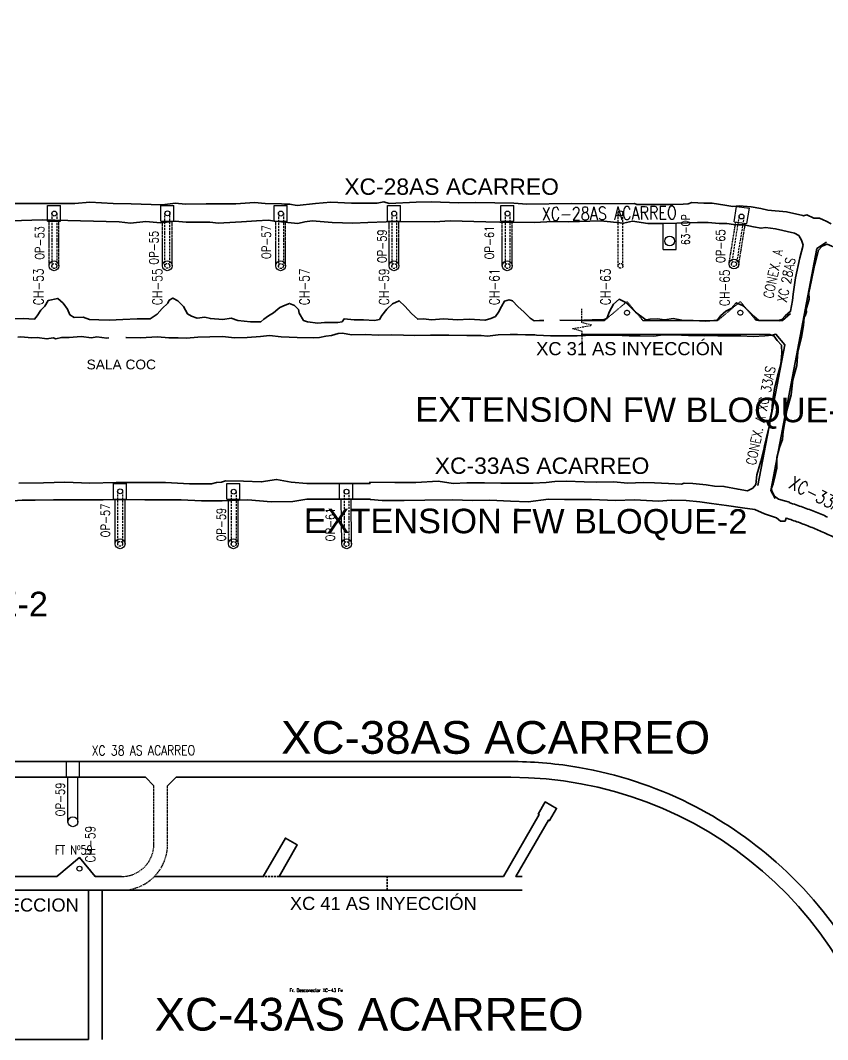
# Model space of a CAD drawing. Header units: millimetres. Extents: x -28 to 1943, y -5245 to 2752.
# Drawn here: x 1549.3 to 1796.1, y -2628 to -2316.4 of the extents above; entities that cross this region are included whole.
import ezdxf
from ezdxf.enums import TextEntityAlignment as Align

# ---------------------------------------------------------------- set-up
doc = ezdxf.new("R2010")
doc.units = ezdxf.units.MM
for name, pattern in [('DASHED', [0.75, 0.5, -0.25]), ('HIDDEN', [0.375, 0.25, -0.125]), ('HIDDEN2', [0.1875, 0.125, -0.0625])]:
    doc.linetypes.add(name, pattern=pattern)
doc.styles.add('ARIAL', font='arial.ttf')
doc.styles.add('DG-T1-473 TO 560$1$Standard', font='arial.ttf')
doc.styles.add('ROMANS', font='romans.shx', dxfattribs={"width": 0.8})

msp = doc.modelspace()

# ---------------------------------------------------------------- linework, layer by layer
at = {"color": 3}
for p, q in [((1557.619, -2372.982), (1561.619, -2372.982)), ((1557.62, -2377.782), (1557.62, -2372.982)), ((1561.62, -2377.782), (1561.62, -2372.982)), ((1592.26, -2372.982), (1596.26, -2372.982)), ((1592.261, -2377.782), (1592.261, -2372.982)), ((1596.261, -2377.782), (1596.261, -2372.982)), ((1626.901, -2372.982), (1630.901, -2372.982)), ((1626.902, -2377.782), (1626.902, -2372.982)), ((1630.902, -2377.782), (1630.902, -2372.982)), ((1661.542, -2372.982), (1665.542, -2372.982)), ((1661.543, -2377.782), (1661.543, -2372.982)), ((1665.543, -2377.782), (1665.543, -2372.982)), ((1696.183, -2372.982), (1700.183, -2372.982)), ((1696.184, -2377.782), (1696.184, -2372.982)), ((1700.184, -2377.782), (1700.184, -2372.982)), ((1767.529, -2377.925), (1768.256, -2373.232)), ((1768.256, -2373.232), (1772.214, -2373.814)), ((1771.488, -2378.5), (1772.214, -2373.814)), ((1557.619, -2377.782), (1561.619, -2377.782)), ((1592.26, -2377.782), (1596.26, -2377.782)), ((1626.901, -2377.782), (1630.901, -2377.782)), ((1661.542, -2377.782), (1665.542, -2377.782)), ((1696.183, -2377.782), (1700.183, -2377.782)), ((1745.869, -2386.417), (1745.888, -2378.467)), ((1749.871, -2386.417), (1749.871, -2378.366)), ((1767.529, -2377.925), (1771.488, -2378.5)), ((1592.76, -2391.402), (1592.76, -2383.782)), ((1592.76, -2391.402), (1592.76, -2383.782)), ((1592.76, -2391.402), (1592.76, -2383.782)), ((1595.76, -2391.402), (1595.76, -2383.782)), ((1595.76, -2391.402), (1595.76, -2383.782)), ((1595.76, -2391.402), (1595.76, -2383.782)), ((1627.401, -2391.373), (1627.401, -2383.782)), ((1627.401, -2391.373), (1627.401, -2383.782)), ((1627.401, -2391.373), (1627.401, -2383.782)), ((1630.401, -2391.373), (1630.401, -2383.782)), ((1630.401, -2391.373), (1630.401, -2383.782)), ((1630.401, -2391.373), (1630.401, -2383.782)), ((1662.042, -2391.197), (1662.042, -2383.782)), ((1662.042, -2391.197), (1662.042, -2383.782)), ((1662.042, -2391.197), (1662.042, -2383.782)), ((1665.042, -2391.197), (1665.042, -2383.782)), ((1665.042, -2391.197), (1665.042, -2383.782)), ((1665.042, -2391.197), (1665.042, -2383.782)), ((1696.683, -2391.549), (1696.683, -2383.782)), ((1696.683, -2391.549), (1696.683, -2383.782)), ((1696.683, -2391.549), (1696.683, -2383.782)), ((1699.683, -2391.549), (1699.683, -2383.782)), ((1699.683, -2391.549), (1699.683, -2383.782)), ((1699.683, -2391.549), (1699.683, -2383.782)), ((1577.827, -2462.789), (1577.827, -2457.989)), ((1577.827, -2457.989), (1581.827, -2457.989)), ((1581.827, -2462.789), (1581.827, -2457.989)), ((1612.468, -2462.79), (1612.468, -2457.99)), ((1612.468, -2457.99), (1616.468, -2457.99)), ((1616.468, -2462.79), (1616.468, -2457.99)), ((1646.953, -2462.79), (1646.953, -2457.99)), ((1650.953, -2462.79), (1650.953, -2457.99)), ((1577.829, -2462.788), (1581.829, -2462.789)), ((1578.327, -2476.382), (1578.327, -2462.788)), ((1581.327, -2476.382), (1581.327, -2462.789)), ((1612.47, -2462.789), (1616.47, -2462.789)), ((1612.968, -2476.373), (1612.968, -2462.789)), ((1615.968, -2476.373), (1615.968, -2462.789)), ((1646.953, -2462.79), (1650.953, -2462.79)), ((1647.609, -2476.414), (1647.453, -2462.79)), ((1650.605, -2476.483), (1650.453, -2462.79)), ((1563.393, -2542.982), (1567.393, -2542.982)), ((1563.393, -2547.782), (1567.393, -2547.782))]:
    msp.add_line(p, q, dxfattribs=at)
at = {"color": 8, "linetype": 'HIDDEN', "ltscale": 2.5}
for p, q in [((1558.958, -2375.427), (1558.958, -2383.544)), ((1560.458, -2375.427), (1560.458, -2383.544)), ((1593.541, -2381.338), (1593.541, -2375.363)), ((1595.041, -2381.338), (1595.041, -2375.363)), ((1628.24, -2375.427), (1628.24, -2383.544)), ((1629.74, -2375.427), (1629.74, -2383.544)), ((1662.881, -2375.427), (1662.881, -2383.544)), ((1664.381, -2375.427), (1664.381, -2383.544)), ((1697.522, -2375.427), (1697.522, -2383.544)), ((1699.022, -2375.427), (1699.022, -2383.544)), ((1732.074, -2385.448), (1732.074, -2375.348)), ((1733.574, -2385.448), (1733.574, -2375.348)), ((1769.058, -2376.309), (1768.002, -2382.913)), ((1770.554, -2376.386), (1769.483, -2383.148)), ((1558.958, -2383.544), (1558.958, -2391.462)), ((1560.458, -2383.544), (1560.458, -2391.462)), ((1593.541, -2391.398), (1593.541, -2381.338)), ((1595.041, -2391.398), (1595.041, -2381.338)), ((1628.24, -2383.544), (1628.24, -2391.462)), ((1629.74, -2383.544), (1629.74, -2391.462)), ((1662.881, -2383.544), (1662.881, -2391.462)), ((1664.381, -2383.544), (1664.381, -2391.462)), ((1697.522, -2383.544), (1697.522, -2391.462)), ((1699.022, -2383.544), (1699.022, -2391.462)), ((1768.002, -2382.913), (1766.763, -2390.734)), ((1769.483, -2383.148), (1768.245, -2390.968)), ((1732.074, -2391.382), (1732.074, -2385.448)), ((1733.574, -2391.382), (1733.574, -2385.448)), ((1579.077, -2460.348), (1579.077, -2468.464)), ((1580.577, -2460.348), (1580.577, -2468.464)), ((1613.806, -2460.435), (1613.806, -2468.551)), ((1615.306, -2460.435), (1615.306, -2468.551)), ((1648.291, -2460.435), (1648.291, -2468.552)), ((1649.791, -2460.435), (1649.791, -2468.552)), ((1579.077, -2468.464), (1579.077, -2476.382)), ((1580.577, -2468.464), (1580.577, -2476.382)), ((1613.806, -2468.551), (1613.806, -2476.469)), ((1615.306, -2468.551), (1615.306, -2476.469)), ((1648.291, -2468.552), (1648.291, -2476.47)), ((1649.791, -2468.552), (1649.791, -2476.47))]:
    msp.add_line(p, q, dxfattribs=at)
at = {"color": 3, "linetype": 'HIDDEN'}
for p, q in [((1558.119, -2391.382), (1558.119, -2377.782)), ((1561.119, -2391.382), (1561.119, -2377.782)), ((1592.76, -2391.402), (1592.76, -2377.782)), ((1595.76, -2391.402), (1595.76, -2377.782)), ((1627.401, -2391.373), (1627.401, -2377.782)), ((1630.401, -2391.373), (1630.401, -2377.782)), ((1662.042, -2391.197), (1662.042, -2377.782)), ((1665.042, -2391.197), (1665.042, -2377.782)), ((1696.683, -2391.549), (1696.683, -2377.782)), ((1699.683, -2391.549), (1699.683, -2377.782)), ((1766.025, -2390.605), (1768.078, -2378.005)), ((1768.96, -2391.212), (1770.994, -2378.428))]:
    msp.add_line(p, q, dxfattribs=at)
at = {"color": 8, "linetype": 'HIDDEN2'}
for p, q in [((1727.884, -2408.135), (1734.801, -2402.33)), ((1734.801, -2402.33), (1739.672, -2408.135)), ((1762.525, -2408.135), (1769.442, -2402.33)), ((1769.442, -2402.33), (1774.313, -2408.135)), ((1721.072, -2408.135), (1727.884, -2408.135)), ((1739.672, -2408.135), (1762.525, -2408.135)), ((1781.079, -2408.135), (1774.313, -2408.135)), ((1720.826, -2412.335), (1778.656, -2412.335))]:
    msp.add_line(p, q, dxfattribs=at)
for p, q in [((1563.393, -2547.782), (1563.393, -2542.982)), ((1567.393, -2547.782), (1567.393, -2542.982)), ((1563.893, -2561.587), (1563.893, -2547.782)), ((1566.893, -2561.587), (1566.893, -2547.782))]:
    msp.add_line(p, q)
at = {"color": 8, "linetype": 'HIDDEN', "ltscale": 1.2}
for p, q in [((1590.141, -2568.234), (1590.141, -2550.383)), ((1594.341, -2568.234), (1594.341, -2550.381)), ((1567.37, -2572.33), (1560.452, -2578.135)), ((1567.37, -2572.33), (1572.24, -2578.135)), ((1539.05, -2578.135), (1560.452, -2578.135)), ((1572.24, -2578.135), (1580.24, -2578.135)), ((1539.05, -2582.335), (1572.24, -2582.335)), ((1572.24, -2582.335), (1580.24, -2582.335))]:
    msp.add_line(p, q, dxfattribs=at)
at = {"linetype": 'HIDDEN', "lineweight": 35, "ltscale": 2.5}
for p, q in [((1590.281, -2578.135), (1661.522, -2578.135)), ((1661.522, -2582.335), (1661.522, -2578.135)), ((1580.24, -2582.335), (1661.522, -2582.335))]:
    msp.add_line(p, q, dxfattribs=at)
at = {"color": 7, "lineweight": 35}
for p, q in [((1570.14, -2582.333), (1570.14, -2627.984)), ((1574.34, -2582.335), (1574.34, -2627.984))]:
    msp.add_line(p, q, dxfattribs=at)
for points in [[(1763.079, -2292.782, -0.2496155), (1859.55, -2346.261, -0.0273997)], [(1763.079, -2292.782, -0.2496155), (1859.55, -2346.261, -0.0273997)], [(1275.504, -2542.982), (1700.319, -2542.982, -0.040644), (1720.107, -2544.759, -0.0728563), (1753.83, -2555.794, -0.0657817), (1780.423, -2573.719, -0.0760023), (1804.103, -2602.145, -0.1522222), (1821.477, -2672.881)], [(1275.504, -2542.982), (1700.319, -2542.982, -0.040644), (1720.107, -2544.759, -0.0728563), (1753.83, -2555.794, -0.0657817), (1780.423, -2573.719, -0.0760023), (1804.103, -2602.145, -0.1522222), (1821.477, -2672.881)], [(1594.34, -2550.382), (1596.94, -2547.782), (1699.254, -2547.782, -0.3729132), (1815.698, -2648.565, -0.0616838)], [(1594.34, -2550.382), (1596.94, -2547.782), (1699.254, -2547.782, -0.3729132), (1815.698, -2648.565, -0.0616838)]]:
    msp.add_lwpolyline(points, format="xyb", dxfattribs=at)
for points in [[(1797.184, -2378.538), (1795.652, -2377.736), (1794.752, -2377.346), (1793.708, -2376.789), (1791.939, -2376.841), (1789.777, -2375.833), (1788.803, -2376.097), (1788.597, -2376.042), (1783.568, -2374.855), (1777.907, -2374.39), (1775.719, -2373.891), (1772.819, -2373.375), (1769.143, -2373.091), (1767.162, -2373.253), (1764.706, -2372.86), (1760.808, -2372.271), (1758.285, -2372.248), (1754.657, -2372.061), (1753.537, -2372.411), (1752.023, -2372.586), (1748.779, -2372.691), (1737.836, -2372.597), (1737.135, -2372.33), (1726.318, -2372.432), (1717.776, -2372.33), (1704.193, -2372.561), (1700.185, -2372.19), (1688.562, -2372.061), (1683.386, -2372.135), (1674.926, -2371.804), (1670.321, -2371.969), (1662.098, -2372.292), (1660.467, -2371.787), (1658.408, -2372.226), (1650.573, -2372.252), (1644.295, -2371.984), (1639.605, -2372.331), (1633.912, -2372.929), (1631.628, -2372.539), (1630.06, -2372.569), (1629.164, -2372.435), (1624.217, -2372.348), (1624.217, -2372.348), (1620.945, -2372.071), (1615.22, -2372.451), (1611.072, -2372.445), (1606.112, -2372.403), (1599.792, -2372.513), (1596.682, -2372.233), (1595.912, -2372.373), (1592.702, -2372.743), (1589.275, -2372.631), (1583.172, -2372.434), (1577.666, -2372.297), (1570.606, -2371.943), (1565.97, -2372.316), (1557.78, -2372.307), (1543.884, -2372.349)], [(1797.184, -2378.538), (1795.652, -2377.736), (1794.752, -2377.346), (1793.708, -2376.789), (1791.939, -2376.841), (1789.777, -2375.833), (1788.803, -2376.097), (1788.597, -2376.042), (1783.568, -2374.855), (1777.907, -2374.39), (1775.719, -2373.891), (1772.819, -2373.375), (1769.143, -2373.091), (1767.162, -2373.253), (1764.706, -2372.86), (1760.808, -2372.271), (1758.285, -2372.248), (1754.657, -2372.061), (1753.537, -2372.411), (1752.023, -2372.586), (1748.779, -2372.691), (1737.836, -2372.597), (1737.135, -2372.33), (1726.318, -2372.432), (1717.776, -2372.33), (1704.193, -2372.561), (1700.185, -2372.19), (1688.562, -2372.061), (1683.386, -2372.135), (1674.926, -2371.804), (1670.321, -2371.969), (1662.098, -2372.292), (1660.467, -2371.787), (1658.408, -2372.226), (1650.573, -2372.252), (1644.295, -2371.984), (1639.605, -2372.331), (1633.912, -2372.929), (1631.628, -2372.539), (1630.06, -2372.569), (1629.164, -2372.435), (1624.217, -2372.348), (1624.217, -2372.348), (1620.945, -2372.071), (1615.22, -2372.451), (1611.072, -2372.445), (1606.112, -2372.403), (1599.792, -2372.513), (1596.682, -2372.233), (1595.912, -2372.373), (1592.702, -2372.743), (1589.275, -2372.631), (1583.172, -2372.434), (1577.666, -2372.297), (1570.606, -2371.943), (1565.97, -2372.316), (1557.78, -2372.307), (1543.884, -2372.349)], [(1781.079, -2408.135), (1781.106, -2408.089), (1782.095, -2407.807), (1783.181, -2406.653), (1784.817, -2405.268), (1785.37, -2401.976), (1785.64, -2400.044), (1786.301, -2395.092), (1787.639, -2388.993), (1788.654, -2385.049), (1788.206, -2383.558), (1787.38, -2382.161), (1785.994, -2381.455), (1780.186, -2380.054), (1777.16, -2379.635), (1775.815, -2379.912), (1773.461, -2379.459), (1770.653, -2378.914), (1769.044, -2378.845), (1767.402, -2378.796), (1765.312, -2378.461), (1762.968, -2378.407), (1759.592, -2378.193), (1756.372, -2378.141), (1750.036, -2378.362), (1745.741, -2378.471), (1741.138, -2378.471), (1736.46, -2377.73), (1733.766, -2378.388), (1726.684, -2377.604), (1717.012, -2377.966), (1712.273, -2377.821), (1706.401, -2378.127), (1695.973, -2378.061), (1691.676, -2377.942), (1680.79, -2377.69), (1675.968, -2377.911), (1664.504, -2377.878), (1661.148, -2377.929), (1655.611, -2378.179), (1650.94, -2378.305), (1644.612, -2378.2), (1638.588, -2377.672), (1636.351, -2377.985), (1634.148, -2378.443), (1627.153, -2377.701), (1625.097, -2377.479), (1621.483, -2377.619), (1616.957, -2377.952), (1611.551, -2378.23), (1609.93, -2378.312), (1607.245, -2378.087), (1599.982, -2378.053), (1596.612, -2377.783), (1592.212, -2378.203), (1587.652, -2377.893), (1583.053, -2378.348), (1579.559, -2377.958), (1567.732, -2377.676), (1555.944, -2377.386), (1540.015, -2377.829)], [(1781.079, -2408.135), (1781.106, -2408.089), (1782.095, -2407.807), (1783.181, -2406.653), (1784.817, -2405.268), (1785.37, -2401.976), (1785.64, -2400.044), (1786.301, -2395.092), (1787.639, -2388.993), (1788.654, -2385.049), (1788.206, -2383.558), (1787.38, -2382.161), (1785.994, -2381.455), (1780.186, -2380.054), (1777.16, -2379.635), (1775.815, -2379.912), (1773.461, -2379.459), (1770.653, -2378.914), (1769.044, -2378.845), (1767.402, -2378.796), (1765.312, -2378.461), (1762.968, -2378.407), (1759.592, -2378.193), (1756.372, -2378.141), (1750.036, -2378.362), (1745.741, -2378.471), (1741.138, -2378.471), (1736.46, -2377.73), (1733.766, -2378.388), (1726.684, -2377.604), (1717.012, -2377.966), (1712.273, -2377.821), (1706.401, -2378.127), (1695.973, -2378.061), (1691.676, -2377.942), (1680.79, -2377.69), (1675.968, -2377.911), (1664.504, -2377.878), (1661.148, -2377.929), (1655.611, -2378.179), (1650.94, -2378.305), (1644.612, -2378.2), (1638.588, -2377.672), (1636.351, -2377.985), (1634.148, -2378.443), (1627.153, -2377.701), (1625.097, -2377.479), (1621.483, -2377.619), (1616.957, -2377.952), (1611.551, -2378.23), (1609.93, -2378.312), (1607.245, -2378.087), (1599.982, -2378.053), (1596.612, -2377.783), (1592.212, -2378.203), (1587.652, -2377.893), (1583.053, -2378.348), (1579.559, -2377.958), (1567.732, -2377.676), (1555.944, -2377.386), (1540.015, -2377.829)], [(1784.414, -2463.795), (1784.445, -2463.698), (1783.002, -2463.212), (1781.113, -2462.699), (1779.87, -2461.829), (1779.085, -2460.235), (1779.004, -2459.381), (1778.978, -2459.344), (1779.477, -2458.039), (1780.146, -2455.534), (1780.636, -2453.311), (1780.654, -2451.672), (1780.648, -2449.994), (1781.424, -2446.919), (1782.39, -2444.532), (1782.551, -2442.007), (1783.675, -2435.66), (1785.03, -2430.856), (1785.5, -2426.227), (1786.723, -2421.895), (1787.056, -2417.808), (1788.147, -2413.356), (1788.766, -2409.668), (1788.991, -2407.079), (1789.277, -2406.729), (1789.706, -2405.491), (1789.614, -2404.789), (1790.452, -2401.548), (1790.349, -2399.606), (1791.199, -2395.764), (1792.012, -2391.784), (1792.113, -2391.375), (1793.325, -2386.608), (1794.437, -2385.365), (1796.003, -2384.811), (1797.387, -2385.385)], [(1784.414, -2463.795), (1784.445, -2463.698), (1783.002, -2463.212), (1781.113, -2462.699), (1779.87, -2461.829), (1779.085, -2460.235), (1779.004, -2459.381), (1778.978, -2459.344), (1779.477, -2458.039), (1780.146, -2455.534), (1780.636, -2453.311), (1780.654, -2451.672), (1780.648, -2449.994), (1781.424, -2446.919), (1782.39, -2444.532), (1782.551, -2442.007), (1783.675, -2435.66), (1785.03, -2430.856), (1785.5, -2426.227), (1786.723, -2421.895), (1787.056, -2417.808), (1788.147, -2413.356), (1788.766, -2409.668), (1788.991, -2407.079), (1789.277, -2406.729), (1789.706, -2405.491), (1789.614, -2404.789), (1790.452, -2401.548), (1790.349, -2399.606), (1791.199, -2395.764), (1792.012, -2391.784), (1792.113, -2391.375), (1793.325, -2386.608), (1794.437, -2385.365), (1796.003, -2384.811), (1797.387, -2385.385)], [(1778.656, -2412.335), (1778.684, -2412.618), (1779.666, -2412.83), (1780.709, -2414.226), (1782.023, -2415.643), (1782.104, -2418.135), (1781.839, -2421.444), (1780.866, -2425.087), (1779.938, -2428.956), (1779.315, -2433.127), (1779.092, -2435.874), (1778.251, -2439.332), (1778.341, -2440.091), (1777.33, -2444.281), (1776.87, -2446.297), (1776.77, -2447.063), (1775.767, -2451.092), (1774.481, -2455.28), (1774.196, -2458.297), (1773.274, -2459.378), (1771.696, -2460.164), (1768.79, -2459.719), (1764.429, -2458.853), (1761.606, -2458.742), (1759.02, -2458.333), (1754.983, -2457.933), (1752.284, -2457.841), (1751.45, -2458.174), (1747.529, -2457.994), (1743.228, -2457.755), (1739.773, -2457.681), (1735.055, -2457.877), (1730.67, -2457.459), (1725.607, -2457.546), (1721.714, -2457.476), (1716.342, -2457.273), (1712.699, -2457.297), (1710.071, -2457.628), (1706.069, -2457.862), (1700.565, -2457.859), (1696.191, -2457.811), (1691.271, -2457.781), (1685.847, -2457.7), (1681.664, -2457.924), (1677.023, -2457.278), (1670.263, -2457.63), (1663.817, -2457.677), (1656.188, -2457.514), (1656.188, -2457.99), (1636.879, -2457.99), (1632.109, -2457.508), (1627.621, -2456.685), (1622.96, -2457.462), (1617.536, -2457.279), (1612.044, -2457.174), (1610.863, -2457.521), (1609.286, -2457.689), (1607.765, -2458.014), (1600.996, -2458.02), (1593.751, -2457.668), (1586.829, -2457.668), (1578.67, -2457.651), (1570.566, -2457.822), (1562.896, -2457.579), (1556.357, -2457.783), (1548.87, -2457.848)], [(1778.656, -2412.335), (1778.684, -2412.618), (1779.666, -2412.83), (1780.709, -2414.226), (1782.023, -2415.643), (1782.104, -2418.135), (1781.839, -2421.444), (1780.866, -2425.087), (1779.938, -2428.956), (1779.315, -2433.127), (1779.092, -2435.874), (1778.251, -2439.332), (1778.341, -2440.091), (1777.33, -2444.281), (1776.87, -2446.297), (1776.77, -2447.063), (1775.767, -2451.092), (1774.481, -2455.28), (1774.196, -2458.297), (1773.274, -2459.378), (1771.696, -2460.164), (1768.79, -2459.719), (1764.429, -2458.853), (1761.606, -2458.742), (1759.02, -2458.333), (1754.983, -2457.933), (1752.284, -2457.841), (1751.45, -2458.174), (1747.529, -2457.994), (1743.228, -2457.755), (1739.773, -2457.681), (1735.055, -2457.877), (1730.67, -2457.459), (1725.607, -2457.546), (1721.714, -2457.476), (1716.342, -2457.273), (1712.699, -2457.297), (1710.071, -2457.628), (1706.069, -2457.862), (1700.565, -2457.859), (1696.191, -2457.811), (1691.271, -2457.781), (1685.847, -2457.7), (1681.664, -2457.924), (1677.023, -2457.278), (1670.263, -2457.63), (1663.817, -2457.677), (1656.188, -2457.514), (1656.188, -2457.99), (1636.879, -2457.99), (1632.109, -2457.508), (1627.621, -2456.685), (1622.96, -2457.462), (1617.536, -2457.279), (1612.044, -2457.174), (1610.863, -2457.521), (1609.286, -2457.689), (1607.765, -2458.014), (1600.996, -2458.02), (1593.751, -2457.668), (1586.829, -2457.668), (1578.67, -2457.651), (1570.566, -2457.822), (1562.896, -2457.579), (1556.357, -2457.783), (1548.87, -2457.848)], [(1794.221, -2472.616), (1793.76, -2472.416), (1793.299, -2472.218), (1792.837, -2472.022), (1792.374, -2471.828), (1791.91, -2471.635), (1791.445, -2471.445), (1790.98, -2471.257), (1790.514, -2471.071), (1790.047, -2470.887), (1789.579, -2470.705), (1789.111, -2470.525), (1788.641, -2470.347), (1788.171, -2470.17), (1787.7, -2469.996), (1787.229, -2469.824), (1786.757, -2469.654), (1786.284, -2469.486), (1785.81, -2469.32), (1785.336, -2469.156), (1784.861, -2468.994), (1784.385, -2468.834), (1783.909, -2468.677), (1783.432, -2468.521), (1783.138, -2469.427), (1781.757, -2469.464), (1780.482, -2468.488), (1776.87, -2467.181), (1773.885, -2465.878), (1770.161, -2465.352), (1765.254, -2464.701), (1760.676, -2464.019), (1757.071, -2463.584), (1752.867, -2463.128), (1748.316, -2463.072), (1744.386, -2463.378), (1737.125, -2462.922), (1731.325, -2463.191), (1723.947, -2462.832), (1715.667, -2462.825), (1710.756, -2462.727), (1704.539, -2463.598), (1699.156, -2463.366), (1692.91, -2463.048), (1687.45, -2463.115), (1681.556, -2462.906), (1673.032, -2463.076), (1666.723, -2463.113), (1659.912, -2463.136), (1656.347, -2462.866), (1656.347, -2462.79), (1636.879, -2462.79), (1632.593, -2463.431), (1625.974, -2463.524), (1618.915, -2462.965), (1610.994, -2463.301), (1604.731, -2463.275), (1598.447, -2462.961), (1591.959, -2462.992), (1587.34, -2462.946), (1579.118, -2462.845), (1574.654, -2462.913), (1567.114, -2462.96), (1559.44, -2462.962), (1553.805, -2463), (1549.864, -2463.057), (1545.752, -2463.328)], [(1794.221, -2472.616), (1793.76, -2472.416), (1793.299, -2472.218), (1792.837, -2472.022), (1792.374, -2471.828), (1791.91, -2471.635), (1791.445, -2471.445), (1790.98, -2471.257), (1790.514, -2471.071), (1790.047, -2470.887), (1789.579, -2470.705), (1789.111, -2470.525), (1788.641, -2470.347), (1788.171, -2470.17), (1787.7, -2469.996), (1787.229, -2469.824), (1786.757, -2469.654), (1786.284, -2469.486), (1785.81, -2469.32), (1785.336, -2469.156), (1784.861, -2468.994), (1784.385, -2468.834), (1783.909, -2468.677), (1783.432, -2468.521), (1783.138, -2469.427), (1781.757, -2469.464), (1780.482, -2468.488), (1776.87, -2467.181), (1773.885, -2465.878), (1770.161, -2465.352), (1765.254, -2464.701), (1760.676, -2464.019), (1757.071, -2463.584), (1752.867, -2463.128), (1748.316, -2463.072), (1744.386, -2463.378), (1737.125, -2462.922), (1731.325, -2463.191), (1723.947, -2462.832), (1715.667, -2462.825), (1710.756, -2462.727), (1704.539, -2463.598), (1699.156, -2463.366), (1692.91, -2463.048), (1687.45, -2463.115), (1681.556, -2462.906), (1673.032, -2463.076), (1666.723, -2463.113), (1659.912, -2463.136), (1656.347, -2462.866), (1656.347, -2462.79), (1636.879, -2462.79), (1632.593, -2463.431), (1625.974, -2463.524), (1618.915, -2462.965), (1610.994, -2463.301), (1604.731, -2463.275), (1598.447, -2462.961), (1591.959, -2462.992), (1587.34, -2462.946), (1579.118, -2462.845), (1574.654, -2462.913), (1567.114, -2462.96), (1559.44, -2462.962), (1553.805, -2463), (1549.864, -2463.057), (1545.752, -2463.328)], [(1796.142, -2468.217), (1795.642, -2467.999), (1795.141, -2467.785), (1794.639, -2467.572), (1794.136, -2467.362), (1793.632, -2467.153), (1793.128, -2466.947), (1792.622, -2466.744), (1792.115, -2466.542), (1791.608, -2466.343), (1791.099, -2466.146), (1790.59, -2465.952), (1790.08, -2465.759), (1789.569, -2465.569), (1789.057, -2465.381), (1788.545, -2465.196), (1788.031, -2465.013), (1787.517, -2464.832), (1787.002, -2464.653), (1786.486, -2464.477), (1785.969, -2464.303), (1785.451, -2464.131), (1784.933, -2463.962), (1784.414, -2463.795)], [(1796.142, -2468.217), (1795.642, -2467.999), (1795.141, -2467.785), (1794.639, -2467.572), (1794.136, -2467.362), (1793.632, -2467.153), (1793.128, -2466.947), (1792.622, -2466.744), (1792.115, -2466.542), (1791.608, -2466.343), (1791.099, -2466.146), (1790.59, -2465.952), (1790.08, -2465.759), (1789.569, -2465.569), (1789.057, -2465.381), (1788.545, -2465.196), (1788.031, -2465.013), (1787.517, -2464.832), (1787.002, -2464.653), (1786.486, -2464.477), (1785.969, -2464.303), (1785.451, -2464.131), (1784.933, -2463.962), (1784.414, -2463.795)], [(1590.141, -2550.383), (1587.54, -2547.782), (1274.713, -2547.782), (1274.374, -2549.835), (1275.377, -2550), (1273.903, -2554.411), (1273.482, -2556.783), (1276.676, -2557.31), (1275.993, -2561.454), (1272.783, -2560.924), (1272.319, -2563.906), (1271.622, -2569.676), (1270.778, -2574.278), (1270.218, -2577.635), (1283.324, -2577.635), (1290.242, -2571.83), (1295.112, -2577.635), (1302.233, -2577.635)], [(1590.141, -2550.383), (1587.54, -2547.782), (1274.713, -2547.782), (1274.374, -2549.835), (1275.377, -2550), (1273.903, -2554.411), (1273.482, -2556.783), (1276.676, -2557.31), (1275.993, -2561.454), (1272.783, -2560.924), (1272.319, -2563.906), (1271.622, -2569.676), (1270.778, -2574.278), (1270.218, -2577.635), (1283.324, -2577.635), (1290.242, -2571.83), (1295.112, -2577.635), (1302.233, -2577.635)], [(1302.242, -2582.835), (1269.379, -2582.835), (1267.912, -2592.574), (1267.338, -2592.488), (1261.482, -2627.982), (1570.14, -2627.984)], [(1302.242, -2582.835), (1269.379, -2582.835), (1267.912, -2592.574), (1267.338, -2592.488), (1261.482, -2627.982), (1570.14, -2627.984)]]:
    msp.add_lwpolyline(points, dxfattribs=at)
at = {"color": 3}
msp.add_lwpolyline([(1745.869, -2386.417), (1749.871, -2386.417)], dxfattribs=at)
at = {"color": 254, "lineweight": 35}
for points in [[(1795.797, -2384.175), (1792.881, -2386.147), (1778.821, -2460.124), (1780.07, -2462.503)], [(1545.941, -2407.582), (1550.296, -2407.549), (1553.58, -2407.743), (1553.655, -2407.664), (1554.435, -2406.695), (1555.572, -2404.983), (1556.813, -2403.736), (1557.849, -2401.966), (1560.762, -2401.365), (1562.407, -2402.851), (1563.738, -2404.615), (1564.424, -2406.353), (1565.812, -2407.147), (1568.497, -2407.12), (1570.427, -2407.835), (1573.31, -2407.927), (1576.558, -2407.967), (1580.709, -2407.839), (1585.065, -2407.557), (1588.847, -2407.6), (1589.061, -2407.579), (1591.117, -2406.173), (1592.722, -2404.431), (1594.45, -2402.827), (1594.866, -2401.928), (1595.933, -2401.278), (1597.45, -2402.137), (1599.226, -2403.882), (1600.424, -2406.085), (1601.646, -2406.83), (1603.406, -2407.417), (1605.693, -2407.134), (1607.413, -2407.53), (1611.234, -2407.759), (1613.769, -2407.424), (1615.858, -2408.157), (1619.654, -2408.495), (1622.828, -2408.534), (1622.841, -2408.57), (1623.799, -2407.741), (1625.201, -2406.652), (1626.711, -2405.791), (1628.066, -2404.675), (1628.641, -2404.17), (1630.269, -2403.42), (1631.644, -2402.89), (1633.192, -2403.536), (1634.404, -2404.794), (1634.58, -2405.906), (1635.853, -2408.148), (1637.122, -2408.54), (1640.248, -2408.954), (1642.271, -2408.73), (1644.502, -2408.73), (1646.439, -2408.692), (1647.692, -2408.555), (1648.323, -2407.642), (1651.345, -2407.864), (1654.265, -2407.934), (1657.569, -2408.124), (1659.125, -2407.774), (1659.883, -2406.558), (1661.351, -2404.7), (1663.075, -2403.043), (1665.192, -2402.072), (1666.845, -2403.782), (1668.934, -2405.943), (1670.81, -2407.748), (1672.68, -2407.628), (1674.946, -2407.876), (1678.777, -2407.559), (1682.835, -2407.889), (1686.646, -2407.728), (1691.307, -2407.994), (1691.432, -2408.052), (1693.165, -2407.533), (1694.563, -2406.922), (1695.496, -2405.604), (1696.389, -2403.848), (1697.395, -2402.162), (1698.731, -2401.829), (1699.784, -2402.105), (1701.399, -2403.815), (1703.383, -2405.591), (1705.229, -2407.449), (1706.437, -2408.183), (1708.02, -2408.145), (1709.33, -2408.109)], [(1714.223, -2408.034), (1719.068, -2408.154), (1724.116, -2407.905), (1727.523, -2407.929), (1728.67, -2407.531), (1729.457, -2405.356), (1730.637, -2403.149), (1732.416, -2401.641), (1734.407, -2402.643), (1737.444, -2405.588), (1740.581, -2407.939), (1741.861, -2407.685), (1744.039, -2407.628), (1746.341, -2407.953), (1748.905, -2407.505), (1751.582, -2408.03), (1755.023, -2408.144), (1758.941, -2408.272), (1761.389, -2408.111), (1762.294, -2408), (1762.527, -2407.855), (1763.399, -2406.665), (1764.974, -2405.293), (1766.666, -2404.481), (1768.23, -2402.67), (1770.147, -2403.542), (1771.97, -2405.161), (1773.549, -2406.805), (1775.118, -2408.123), (1778.901, -2408.12), (1781.336, -2408.217), (1782.298, -2408.135), (1784.843, -2405.944)], [(1581.53, -2413.317), (1581.694, -2413.326), (1586.067, -2413.382), (1589.567, -2413.17), (1591.246, -2413.136), (1594.763, -2413.434), (1597.609, -2413.395), (1600.146, -2413.524), (1603.625, -2413.238), (1607.3, -2413.079), (1611.124, -2413.033), (1614.821, -2413.408), (1618.716, -2413.356), (1622.758, -2413.057), (1625.456, -2412.716), (1629.077, -2413.062), (1633.962, -2413.324), (1638.815, -2413.384), (1640.742, -2413.305), (1642.685, -2412.937), (1644.455, -2412.675), (1646.466, -2412.085), (1647.708, -2411.976), (1650.675, -2412.523), (1654.743, -2412.44), (1658.702, -2412.642), (1662.741, -2412.447), (1666.472, -2412.581), (1669.755, -2412.651), (1674.696, -2412.603), (1680.379, -2412.641), (1685.828, -2412.733), (1690.209, -2412.697), (1692.125, -2412.934), (1695.406, -2412.45), (1699.115, -2412.41), (1701.308, -2412.414), (1703.759, -2412.471), (1706.614, -2412.503), (1707.146, -2412.558), (1711.454, -2412.769), (1714.412, -2412.762), (1719.577, -2412.762), (1724.712, -2412.609), (1731.173, -2412.566), (1735.515, -2412.834), (1738.796, -2412.8), (1742.959, -2412.885), (1745.732, -2412.541), (1749.271, -2412.53), (1753.59, -2412.676), (1758.629, -2412.829), (1762.51, -2412.728), (1762.537, -2412.772), (1766.629, -2412.765), (1769.574, -2412.836), (1773.351, -2413), (1776.9, -2412.788), (1779.209, -2412.581), (1780.321, -2412.335), (1783.024, -2415.515), (1774.842, -2458.568)], [(1548.574, -2413.184), (1549.508, -2413.06), (1552.801, -2413.414), (1554.418, -2413.328), (1557.444, -2413.754), (1559.309, -2413.428), (1560.133, -2413.746), (1561.882, -2413.322), (1564.205, -2413.296), (1567.92, -2412.994), (1571.052, -2413.454), (1572.715, -2413.14), (1575.769, -2413.492), (1576.33, -2413.422)], [(1590.28, -2578.135), (1623.573, -2578.135), (1630.366, -2566.368), (1634.004, -2568.468), (1628.422, -2578.135), (1697.019, -2578.135), (1707.984, -2559.197), (1707.681, -2559.022), (1709.835, -2555.301), (1713.297, -2557.305), (1711.142, -2561.026), (1710.84, -2560.851), (1700.832, -2578.135), (1702.745, -2578.135)], [(1537.599, -2578.135), (1560.452, -2578.135), (1567.37, -2572.33), (1572.24, -2578.135), (1580.24, -2578.135)], [(1535.573, -2582.335), (1702.745, -2582.335)]]:
    msp.add_lwpolyline(points, dxfattribs=at)
msp.add_lwpolyline([(1792.113, -2391.375), (1793.325, -2386.608), (1794.437, -2385.365), (1796.003, -2384.811), (1797.387, -2385.385), (1799.345, -2386.269), (1802.051, -2387.146), (1804.518, -2388.134), (1806.235, -2388.726), (1807.926, -2389.682), (1809.181, -2390.389), (1809.996, -2390.648), (1811.02, -2391.135), (1811.966, -2391.616), (1813.037, -2392.236), (1813.648, -2392.729), (1814.315, -2393.103), (1815.284, -2393.637), (1815.842, -2393.718), (1816.393, -2394.169), (1818.355, -2395.086), (1818.836, -2395.694), (1820.036, -2396.157), (1821.03, -2396.377)])
msp.add_lwpolyline([(1792.113, -2391.375), (1793.325, -2386.608), (1794.437, -2385.365), (1796.003, -2384.811), (1797.387, -2385.385), (1799.345, -2386.269), (1802.051, -2387.146), (1804.518, -2388.134), (1806.235, -2388.726), (1807.926, -2389.682), (1809.181, -2390.389), (1809.996, -2390.648), (1811.02, -2391.135), (1811.966, -2391.616), (1813.037, -2392.236), (1813.648, -2392.729), (1814.315, -2393.103), (1815.284, -2393.637), (1815.842, -2393.718), (1816.393, -2394.169), (1818.355, -2395.086), (1818.836, -2395.694), (1820.036, -2396.157), (1821.03, -2396.377)])
at = {"color": 8, "linetype": 'DASHED'}
msp.add_lwpolyline([(1721.097, -2416.932), (1721.088, -2411.441), (1718.131, -2410.598), (1724.062, -2409.578), (1721.034, -2408.775), (1721.026, -2404.453)], dxfattribs=at)
for centre, radius in [((1594.291, -2375.363), 0.75), ((1732.824, -2375.348), 0.75), ((1559.708, -2375.427), 0.75), ((1628.99, -2375.427), 0.75), ((1663.631, -2375.427), 0.75), ((1698.272, -2375.427), 0.75), ((1769.808, -2376.309), 0.75), ((1579.827, -2460.348), 0.75), ((1614.556, -2460.435), 0.75), ((1649.041, -2460.435), 0.75), ((1565.393, -2561.382), 1.5)]:
    msp.add_circle(centre, radius)
at = {"color": 3}
for centre in [(1747.871, -2383.833), (1559.619, -2391.382), (1594.26, -2391.382), (1628.901, -2391.382), (1663.542, -2391.382), (1698.183, -2391.382), (1767.504, -2390.851), (1579.827, -2476.382), (1614.468, -2476.382), (1649.109, -2476.382)]:
    msp.add_circle(centre, 1.5, dxfattribs=at)
at = {"color": 8, "linetype": 'HIDDEN', "ltscale": 2.5}
for centre in [(1767.504, -2390.851), (1559.708, -2391.462), (1594.291, -2391.398), (1628.99, -2391.462), (1663.631, -2391.462), (1698.272, -2391.462), (1732.824, -2391.382), (1579.827, -2476.382), (1614.556, -2476.469), (1649.041, -2476.47)]:
    msp.add_circle(centre, 0.75, dxfattribs=at)
at = {"color": 8, "linetype": 'HIDDEN2'}
for centre in [(1734.815, -2405.735), (1769.456, -2405.735)]:
    msp.add_circle(centre, 0.75, dxfattribs=at)
at = {"color": 8}
msp.add_circle((1567.383, -2575.735), 0.75, dxfattribs=at)
at = {"color": 8, "linetype": 'HIDDEN', "ltscale": 1.2}
for radius in [14.1, 9.9]:
    msp.add_arc((1580.241, -2568.235), radius, 269.99523, 0.00477, dxfattribs=at)
at = {"color": 7, "lineweight": 35}
msp.add_open_spline([(1810.061, -2481.024), (1804.757, -2477.699), (1799.638, -2474.99), (1794.221, -2472.616)], degree=3, dxfattribs=at)

# ---------------------------------------------------------------- texts
at = {"color": 7, "style": 'ARIAL'}
for s, height, p in [('XC-28AS ACARREO', 5, (1648.375, -2369.69)), ('XC-33AS ACARREO', 5, (1676.043, -2455.009)), ('XC-38AS ACARREO', 10, (1629.045, -2540.594)), ('XC 41 AS INYECCION', 4, (1510.071, -2588.82)), ('XC-43AS ACARREO', 10, (1590.374, -2625.224))]:
    msp.add_text(s, height=height, dxfattribs=at).set_placement(p)
at = {"color": 254, "style": 'ROMANS', "width": 0.8}
for s, height, rotation, p in [('XC-28AS ACARREO', 4, 0.63243, (1708.771, -2377.563)), ('CH-53', 3, 90, (1556.375, -2403.405)), ('CH-55', 3, 90, (1592.703, -2403.405)), ('CH-57', 3, 90, (1637.702, -2403.405)), ('CH-59', 3, 90, (1662.029, -2403.405)), ('CH-61', 3, 90, (1695.772, -2403.405)), ('CH-63', 3, 90, (1729.739, -2403.405)), ('CH-65', 3, 90, (1766.19, -2403.704)), ('XC-33AS ACARREO', 4, 333.22094, (1783.902, -2459.143)), ('XC 38 AS ACARREO', 3, 0.16421, (1571.164, -2541.111)), ('CH-59', 3, 90, (1572.2, -2573.845))]:
    msp.add_text(s, height=height, rotation=rotation, dxfattribs=at).set_placement(p)
at = {"style": 'ROMANS', "width": 0.8}
msp.add_text('63-OP', height=2.5, rotation=90, dxfattribs=at).set_placement((1753.97, -2385.029))
at = {"color": 7, "style": 'ROMANS', "width": 0.8}
for s, p in [('OP-53', (1556.625, -2389.537)), ('OP-57', (1625.917, -2389.29)), ('OP-59', (1661.305, -2390.549)), ('OP-61', (1694.1, -2389.419)), ('OP-65', (1764.78, -2390.538)), ('OP-55', (1591.518, -2391.021)), ('OP-57', (1576.714, -2474.405)), ('OP-59', (1612.102, -2475.665)), ('OP-61', (1645.438, -2475.615)), ('OP-59', (1562.9, -2559.699))]:
    msp.add_text(s, height=2.75, rotation=90, dxfattribs=at).set_placement(p)
at = {"color": 254, "style": 'ROMANS', "width": 0.8}
for s, p in [('CONEX. A', (1780.941, -2394.128)), (' XC 28AS', (1784.84, -2396.824)), ('CONEX. A XC 33AS', (1777.199, -2437.497))]:
    msp.add_text(s, height=3, rotation=78.43422, dxfattribs=at).set_placement(p, align=Align.CENTER)
at = {"color": 254, "style": 'DG-T1-473 TO 560$1$Standard'}
for s, height, p in [('XC 31 AS INYECCIÓN', 4, (1707.041, -2418.715)), ('SALA COC', 3, (1569.595, -2423.062)), ('XC 41 AS INYECCIÓN', 4, (1631.737, -2588.347))]:
    msp.add_text(s, height=height, dxfattribs=at).set_placement(p)
at = {"color": 1, "style": 'ARIAL'}
for s, p in [('EXTENSION FW BLOQUE-2', (1670.061, -2439.027)), ('ESMERALDA BLOQUE-2', (1437.254, -2498.349))]:
    msp.add_text(s, height=7.5, rotation=359.9022, dxfattribs=at).set_placement(p)
at = {"color": 254, "style": 'ARIAL'}
msp.add_text('EXTENSION FW BLOQUE-2', height=7.5, rotation=359.9022, dxfattribs=at).set_placement((1635.986, -2473.085))
at = {"color": 7, "style": 'ROMANS', "width": 0.8}
msp.add_text('FT Nº59', height=2.75, dxfattribs=at).set_placement((1559.857, -2571.352))
at = {"color": 7, "insert": (1631.656, -2612.399), "char_height": 1, "attachment_point": 1, "style": 'ROMANS'}
msp.add_mtext_dynamic_manual_height_columns('Fr. Desconector XC-43 Fw', width=17.0291, gutter_width=5, heights=[0], dxfattribs=at)

doc.saveas('drawing.dxf')
